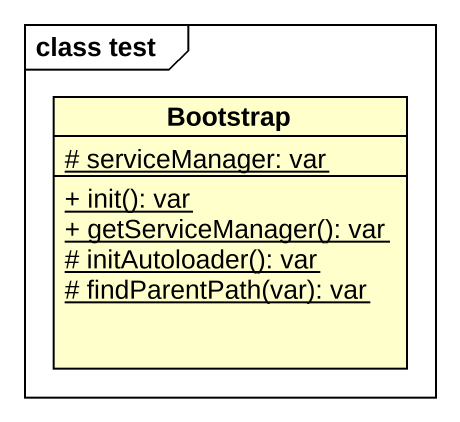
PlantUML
@startuml
mainframe class test
hide circle
hide empty members
skinparam classAttributeIconSize 0
class Bootstrap {
  {static} # serviceManager: var
  {static} + init(): var
  {static} + getServiceManager(): var
  {static} # initAutoloader(): var
  {static} # findParentPath(var): var
}
@enduml
